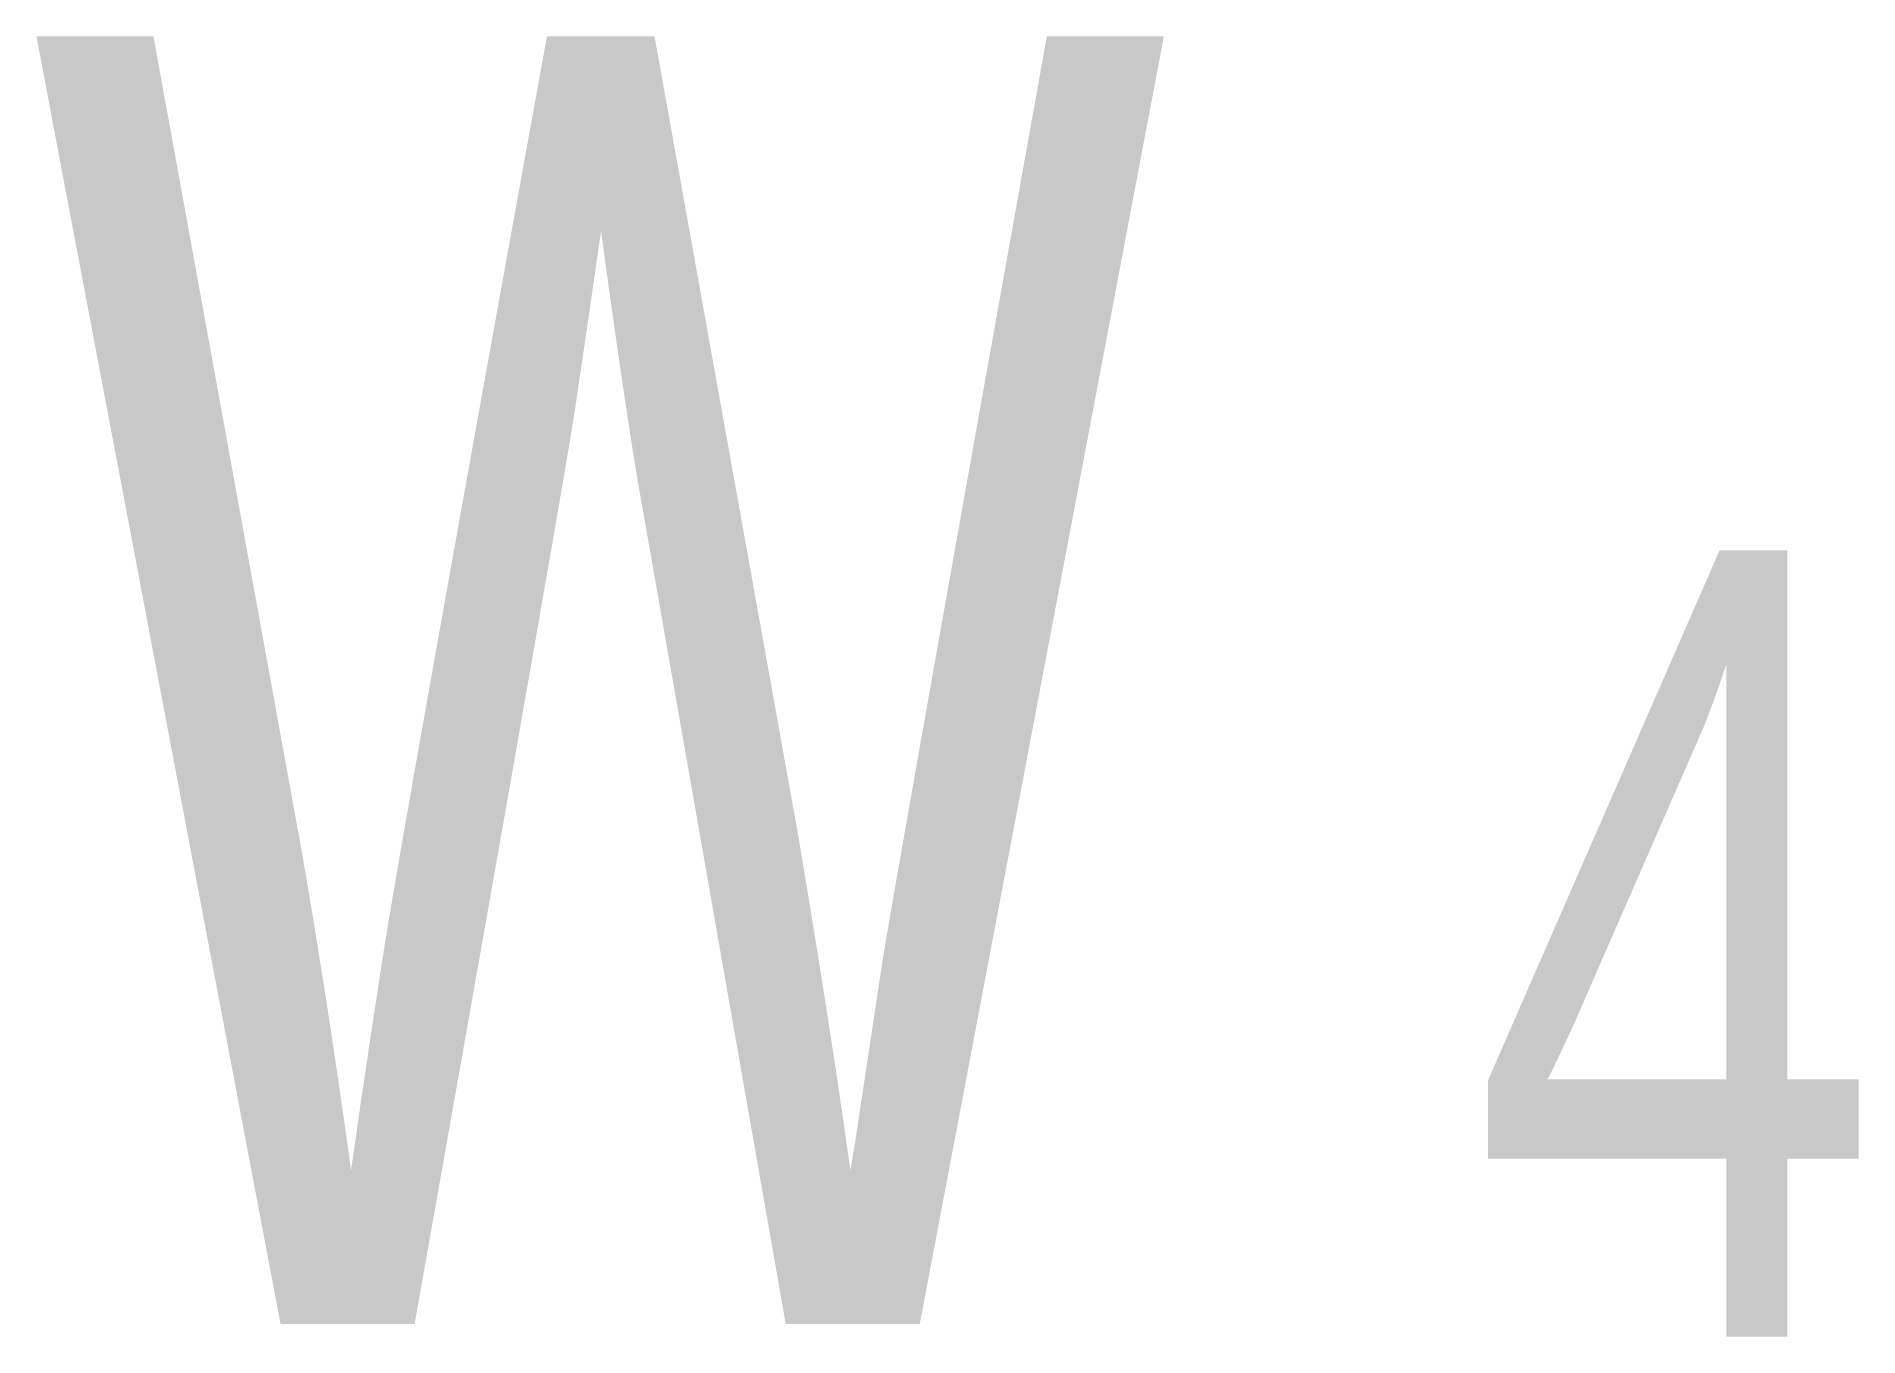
# Model space of a CAD drawing. Extents: x 4.49 to 11.45, y 1.62 to 6.58.
import ezdxf

# ---------------------------------------------------------------- set-up
doc = ezdxf.new("R2010")
doc.units = 0
doc.header["$MEASUREMENT"] = 0
doc.layers.get('0').update_dxf_attribs({"linetype": 'CONTINUOUS'})
doc.styles.add('LZ_FONTS_FS', font='hxm.ttf', dxfattribs={"width": 0.7})

msp = doc.modelspace()

# ---------------------------------------------------------------- texts
at = {"style": 'LZ_FONTS_FS', "width": 0.7}
for s, height, p in [('W', 4.9131, (4.4746, 1.6712)), ('4', 3, (9.9727, 1.623))]:
    msp.add_text(s, height=height, dxfattribs=at).set_placement(p)

doc.saveas('drawing.dxf')
